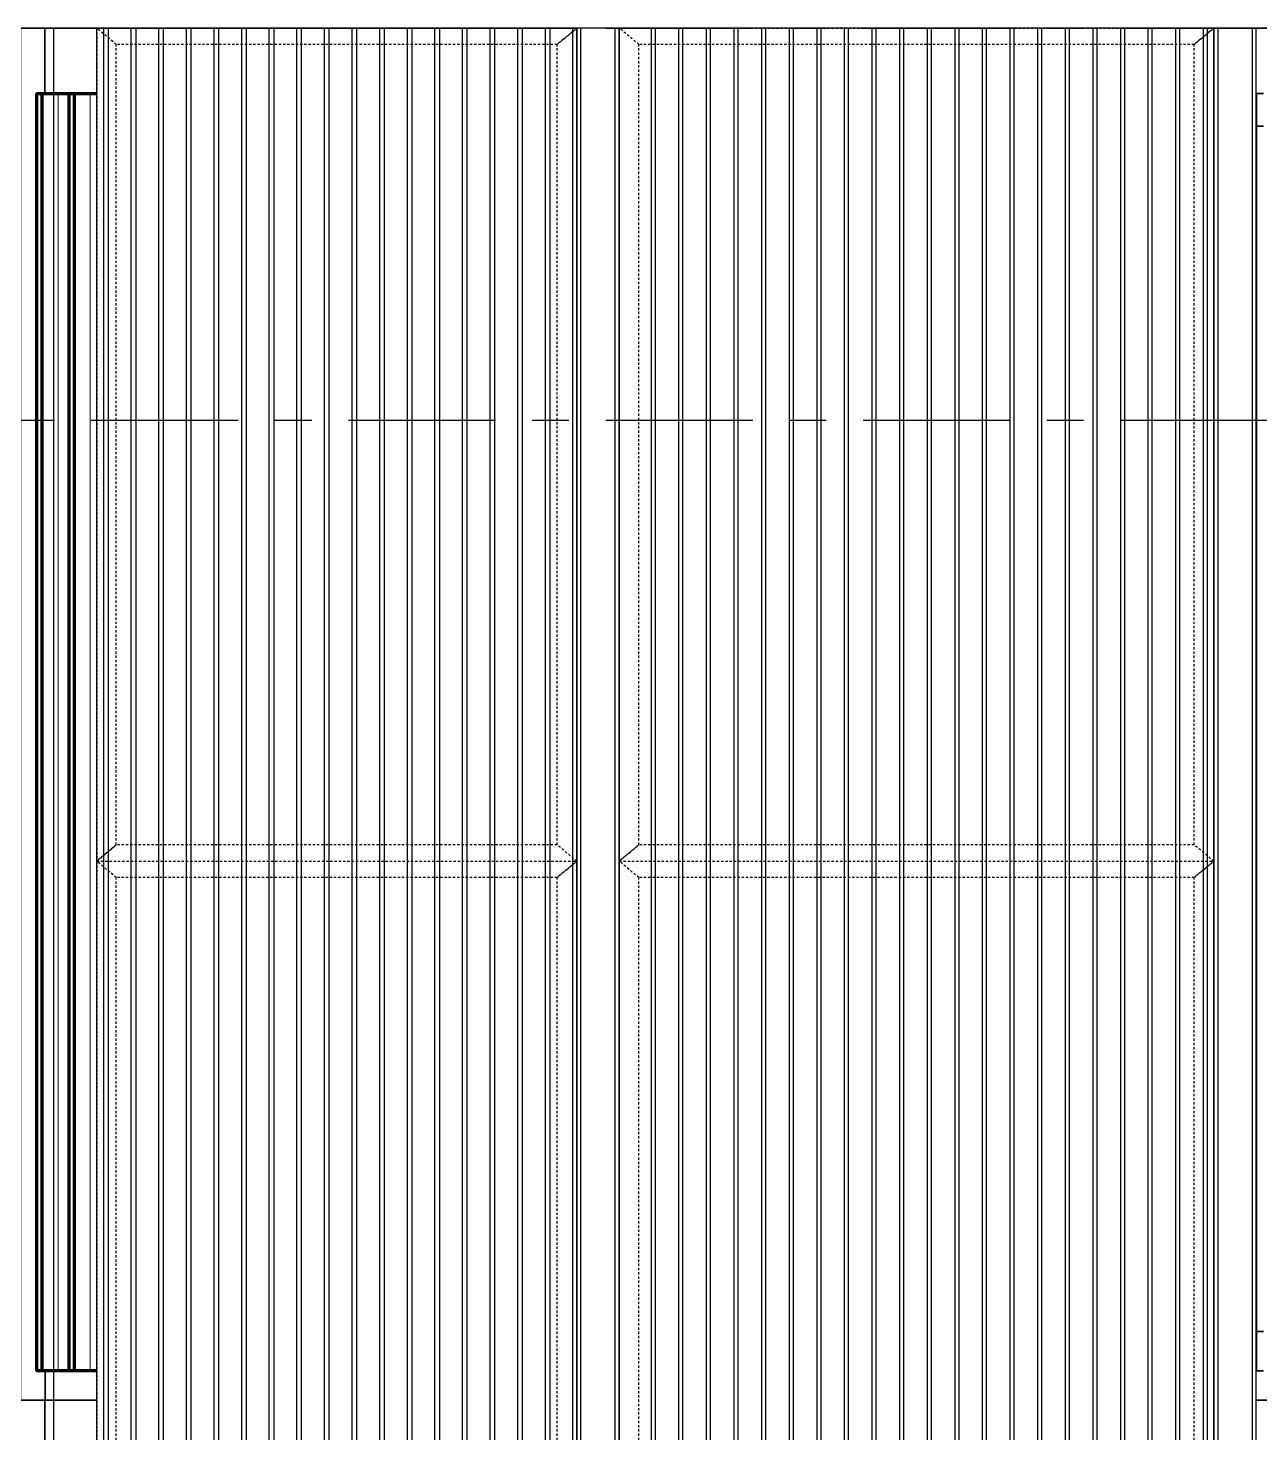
# Model space of a CAD drawing. Header units: millimetres. Extents: x -25371 to 2282244, y -90657 to 147824.
# Drawn here: x 1592457 to 1594343, y 1977 to 4127 of the extents above; entities that cross this region are included whole.
import ezdxf
from ezdxf.xclip import XClip

# ---------------------------------------------------------------- set-up
doc = ezdxf.new("R2010")
doc.units = ezdxf.units.MM
doc.header["$XCLIPFRAME"] = 0
doc.set_wipeout_variables(frame=1)
for name, pattern in [('CENTER', [50.8, 31.75, -6.35, 6.35, -6.35]), ('TA_GL_000.90000', [2.475, 0.9, -0.225, 0.225, -0.225, 0.9]), ('TA_HL_001.00000', [6.5, 3.55, -2.95])]:
    doc.linetypes.add(name, pattern=pattern)
for name, color, linetype in [('000 - 0_SYM_DWG_GRIDLINE_MAIN_COLOR_251', 7, 'Continuous'), ('000 - EXISTING_LOUVERS_MAIN_COLOR_1', 7, 'Continuous'), ('000 - GRID', 7, 'CENTER'), ('010 - ASPG_EXTR_MAIN_COLOR_2', 7, 'Continuous'), ('010 - ASPG_EXTR_WIPEOUT_', 7, 'Continuous'), ('010 - ASPG_FRAMING_MAIN_COLOR_1', 7, 'Continuous'), ('010 - ASPG_FRAMING_SUB_COLOR_2', 7, 'Continuous')]:
    doc.layers.add(name, color=color, linetype=linetype)
for name, color, linetype, lineweight in [('A-DETL', 7, 'Continuous', 70), ('A-GENM', 7, 'Continuous', 35), ('A-GLAZ-CURT', 7, 'Continuous', 35), ('A-GLAZ-CWMG', 7, 'Continuous', 35)]:
    doc.layers.add(name, color=color, linetype=linetype, lineweight=lineweight)
doc.styles.add('TA', font='', dxfattribs={"height": 4.5})
doc.styles.get('TA').set_extended_font_data('Cordia New')

# ---------------------------------------------------------------- blocks, each defined once
blk = doc.blocks.new('*U1018')
at = {"layer": '000 - 0_SYM_DWG_GRIDLINE_MAIN_COLOR_251', "color": 7, "linetype": 'ByBlock', "ltscale": 5}
blk.add_line((20, 0), (-585.291, 0), dxfattribs=at)
at = {"color": 7, "style": 'TA', "flags": 1}
blk.add_attdef('LOCATION', (6, -6), '', height=4.5, rotation=270, dxfattribs=at)
blk = doc.blocks.new('C-1-VS01_REV00_20260615-155540_ELEVATION_1_DIMS-1')
at = {"layer": '000 - GRID', "color": 7, "linetype": 'TA_GL_000.90000', "xscale": 50.00000000000004, "yscale": 50.00000000000004, "zscale": 50.00000000000004, "rotation": 180}
for p in [(-32265.5, 108700), (-32265.5, 108100)]:
    blk.add_blockref('*U1018', p, dxfattribs=at)
blk = doc.blocks.new('System Panel - DPA-AR_Facade_Solid Panel 150mm-5545826-VS01 - ELEVATION 1')
at = {"layer": 'A-GLAZ-CURT', "color": 7}
for p, q in [((638.6, 108700), (1770.6, 108700)), ((638.6, 108700), (737, 108700)), ((1869, 108700), (737, 108700)), ((1770.6, 108700), (1869, 108700))]:
    blk.add_line(p, q, dxfattribs=at)
blk = doc.blocks.new('System Panel - DPA-AR_Facade_Solid Panel 150mm-5545827-VS01 - ELEVATION 1')
at = {"layer": 'A-GLAZ-CURT', "color": 7}
for p, q in [((1770.6, 108700), (2787.8, 108700)), ((1770.6, 108700), (1869, 108700)), ((2886.2, 108700), (1869, 108700)), ((2787.8, 108700), (2886.2, 108700))]:
    blk.add_line(p, q, dxfattribs=at)
blk = doc.blocks.new('System Panel - DPA-AR_Facade_Solid Panel 150mm-V47-VS01 - ELEVATION 1')
at = {"layer": 'A-GLAZ-CURT', "color": 7}
for p, q in [((1692.2, 108700), (708.1, 108700)), ((821.3, 108700), (708.1, 108700)), ((821.3, 108700), (1805.4, 108700)), ((1805.4, 108700), (1692.2, 108700))]:
    blk.add_line(p, q, dxfattribs=at)
blk = doc.blocks.new('System Panel - DPA-AR_Facade_Solid Panel 150mm-5545764-VS01 - ELEVATION 1')
at = {"layer": 'A-GLAZ-CURT', "color": 7}
for p, q in [((2676.3, 108700), (1692.2, 108700)), ((1805.4, 108700), (1692.2, 108700)), ((1805.4, 108700), (2789.5, 108700)), ((2789.5, 108700), (2676.3, 108700))]:
    blk.add_line(p, q, dxfattribs=at)
blk = doc.blocks.new('Rectangular Mullion - Mullion_Top_C-Channel-5599266-VS01 - ELEVATION 1')
at = {"layer": 'A-GLAZ-CWMG', "color": 7}
for p, q in [((3449.4, 106600), (2480, 106600)), ((3524.8, 106600), (2555.5, 106600)), ((3524.8, 106600), (3449.4, 106600)), ((2480, 106500), (3412, 106500)), ((3412, 106500), (2555.5, 106500))]:
    blk.add_line(p, q, dxfattribs=at)
blk = doc.blocks.new('Rectangular Mullion - Mullion_Top_C-Channel-5599267-VS01 - ELEVATION 1')
at = {"layer": 'A-GLAZ-CWMG', "color": 7}
for p, q in [((1546.8, 106500), (1546.8, 106600)), ((1546.8, 106600), (1622.3, 106600)), ((2480, 106600), (1546.8, 106600)), ((2555.5, 106600), (1622.3, 106600)), ((1622.3, 106500), (1546.8, 106500)), ((1546.8, 106500), (2480, 106500)), ((2555.5, 106500), (1622.3, 106500))]:
    blk.add_line(p, q, dxfattribs=at)
blk = doc.blocks.new('System Panel - DPA-AR_Facade_Solid Panel 150mm-5598975-VS01 - ELEVATION 1')
at = {"layer": 'A-GLAZ-CURT', "color": 7}
for p in [(638.6, 106600), (1509.5, 106600)]:
    blk.add_line(p, (1622.7, 106600), dxfattribs=at)
blk = doc.blocks.new('DPA_CP_Entrance Louver Grill Vertical Z - Louver Grill Vertical Z-5598522-VS01 - ELEVATION 1')
at = {"layer": 'A-GLAZ-CURT', "color": 7}
for p, q in [((3412, 108600), (2886.2, 108600)), ((3412, 108600), (2886.2, 108600)), ((3401.4, 108550), (3412, 108550)), ((3412, 108550), (3401.4, 108550)), ((3412, 108550), (3401.4, 108550)), ((3401.4, 108550), (3412, 108550))]:
    blk.add_line(p, q, dxfattribs=at)
blk = doc.blocks.new('Rectangular Mullion - Mullion_Top_C-Channel-V79-VS01 - ELEVATION 1')
at = {"layer": 'A-GLAZ-CWMG', "color": 7}
blk.add_line((860.7, 108700), (2315.7, 108700), dxfattribs=at)
blk.add_line((860.7, 108700), (2315.7, 108700), dxfattribs=at)
blk = doc.blocks.new('Rectangular Mullion - Mullion_Top_C-Channel-V80-VS01 - ELEVATION 1')
at = {"layer": 'A-GLAZ-CWMG', "color": 7}
for p, q in [((2360.7, 108700), (3815.7, 108700)), ((2360.7, 108700), (3815.7, 108700)), ((3412, 108600), (2886.2, 108600)), ((2886.2, 108600), (3412, 108600))]:
    blk.add_line(p, q, dxfattribs=at)
blk = doc.blocks.new('Rectangular Mullion - 45 x 100mm-5598452-VS01 - ELEVATION 1')
at = {"layer": 'A-GLAZ-CWMG', "color": 7}
for p, q in [((860.7, 108700), (815.7, 108700)), ((815.7, 108700), (860.7, 108700))]:
    blk.add_line(p, q, dxfattribs=at)
blk = doc.blocks.new('DPA_CP_Entrance Louver Grill Vertical Z - Louver Grill Vertical Z-5599902-VS01 - ELEVATION 1')
at = {"layer": 'A-GLAZ-CURT', "color": 7}
for p, q in [((2506.3, 108600), (2451.2, 108600)), ((2451.2, 108600), (2452.5, 108600)), ((2451.2, 106645), (2451.2, 108600)), ((2452.5, 108600), (2509.1, 108600)), ((2452.5, 106645), (2452.5, 108600)), ((2476.3, 108600), (2474.8, 108600)), ((2474.8, 108600), (2506.3, 108600)), ((2509.1, 108600), (2476.3, 108600)), ((2476.3, 108600), (2532.9, 108600)), ((2476.3, 108600), (3401.4, 108600)), ((2570.7, 108600), (2532.9, 108600)), ((2532.9, 108600), (2565.7, 108600)), ((2532.9, 108600), (3412, 108600)), ((2565.7, 108600), (2603.5, 108600)), ((2603.5, 108600), (2570.7, 108600)), ((3368.6, 108600), (3312, 108600)), ((3312, 108600), (3313.3, 108600)), ((3312, 108600), (3312, 106645)), ((3313.3, 108600), (3368.4, 108600)), ((3313.3, 108600), (3313.3, 106645)), ((3368.4, 108600), (3399.9, 108600)), ((3368.4, 108600), (3368.4, 106645)), ((3401.4, 108600), (3368.6, 108600)), ((3399.9, 108600), (3401.4, 108600)), ((3399.9, 108600), (3399.9, 106645)), ((3401.4, 108600), (3401.4, 106645)), ((3412, 108600), (3401.4, 108600)), ((3401.4, 108600), (3401.4, 108550)), ((3401.4, 108550), (3412, 108550)), ((3412, 108550), (3401.4, 108550)), ((3401.4, 108550), (3412, 108550)), ((3412, 108550), (3401.4, 108550)), ((3412, 106705), (3401.4, 106705)), ((3401.4, 106705), (3401.4, 106645)), ((3401.4, 106705), (3412, 106705)), ((3401.4, 106705), (3412, 106705)), ((3412, 106705), (3401.4, 106705)), ((2452.5, 106645), (2451.2, 106645)), ((2451.2, 106645), (2506.3, 106645)), ((2509.1, 106645), (2452.5, 106645)), ((2506.3, 106645), (2474.8, 106645)), ((2474.8, 106645), (2476.3, 106645)), ((2476.3, 106645), (2509.1, 106645)), ((2532.9, 106645), (2476.3, 106645)), ((2476.3, 106645), (3401.4, 106645)), ((2565.7, 106645), (2532.9, 106645)), ((2532.9, 106645), (2570.7, 106645)), ((3412, 106645), (2532.9, 106645)), ((2603.5, 106645), (2565.7, 106645)), ((2570.7, 106645), (2603.5, 106645)), ((3313.3, 106645), (3312, 106645)), ((3312, 106645), (3368.6, 106645)), ((3368.4, 106645), (3313.3, 106645)), ((3399.9, 106645), (3368.4, 106645)), ((3368.6, 106645), (3401.4, 106645)), ((3401.4, 106645), (3399.9, 106645)), ((3401.4, 106645), (3412, 106645))]:
    blk.add_line(p, q, dxfattribs=at)
blk = doc.blocks.new('Rectangular Mullion - 45 x 100mm-V81-VS01 - ELEVATION 1')
at = {"layer": 'A-GLAZ-CWMG', "color": 7}
for p, q in [((2480.4, 106645), (3412, 106645)), ((2555.9, 106645), (3412, 106645)), ((2480.4, 106600), (3449.8, 106600)), ((3525.2, 106600), (2555.9, 106600)), ((3449.8, 106600), (3525.2, 106600))]:
    blk.add_line(p, q, dxfattribs=at)
blk = doc.blocks.new('Rectangular Mullion - 45 x 100mm-5599968-VS01 - ELEVATION 1')
at = {"layer": 'A-GLAZ-CWMG', "color": 7}
for p, q in [((1622.7, 108600), (1547.2, 108600)), ((1547.2, 108600), (1576.7, 108600)), ((1576.7, 108600), (1652.2, 108600)), ((1652.2, 108600), (1622.7, 108600)), ((1576.7, 106645), (1547.2, 106645)), ((1547.2, 106645), (1622.7, 106645)), ((1652.2, 106645), (1576.7, 106645)), ((1622.7, 106645), (1652.2, 106645))]:
    blk.add_line(p, q, dxfattribs=at)
blk = doc.blocks.new('DPA_CP_Entrance Louver Grill Vertical Z - Louver Grill Vertical Z-5599970-VS01 - ELEVATION 1')
at = {"layer": 'A-GLAZ-CURT', "color": 7}
for p, q in [((1587.8, 108600), (1532.7, 108600)), ((1532.7, 108600), (1534, 108600)), ((1532.7, 106645), (1532.7, 108600)), ((1534, 108600), (1590.6, 108600)), ((1534, 106645), (1534, 108600)), ((1557.8, 108600), (1556.3, 108600)), ((1556.3, 108600), (1587.8, 108600)), ((1590.6, 108600), (1557.8, 108600)), ((1557.8, 108600), (1614.4, 108600)), ((1557.8, 108600), (2446.8, 108600)), ((1652.2, 108600), (1614.4, 108600)), ((1614.4, 108600), (1647.2, 108600)), ((1614.4, 108600), (2503.4, 108600)), ((1647.2, 108600), (1685, 108600)), ((1685, 108600), (1652.2, 108600)), ((2414, 108600), (2357.4, 108600)), ((2357.4, 108600), (2358.7, 108600)), ((2357.4, 108600), (2357.4, 106645)), ((2358.7, 108600), (2413.8, 108600)), ((2358.7, 108600), (2358.7, 106645)), ((2413.8, 108600), (2445.3, 108600)), ((2413.8, 108600), (2413.8, 106645)), ((2446.8, 108600), (2414, 108600)), ((2445.3, 108600), (2446.8, 108600)), ((2445.3, 108600), (2445.3, 106645)), ((2446.8, 108600), (2446.8, 106645)), ((2503.4, 108600), (2446.8, 108600)), ((2446.8, 108600), (2446.8, 108550)), ((2508.3, 108600), (2470.6, 108600)), ((2470.6, 108600), (2503.4, 108600)), ((2503.4, 108600), (2541.1, 108600)), ((2541.1, 108600), (2508.3, 108600)), ((2446.8, 108550), (2451.2, 108550)), ((2451.2, 108550), (2446.8, 108550)), ((2446.8, 108550), (2451.2, 108550)), ((2451.2, 108550), (2446.8, 108550)), ((2451.2, 106705), (2446.8, 106705)), ((2446.8, 106705), (2446.8, 106645)), ((2446.8, 106705), (2451.2, 106705)), ((2446.8, 106705), (2451.2, 106705)), ((2451.2, 106705), (2446.8, 106705)), ((1534, 106645), (1532.7, 106645)), ((1532.7, 106645), (1587.8, 106645)), ((1590.6, 106645), (1534, 106645)), ((1587.8, 106645), (1556.3, 106645)), ((1556.3, 106645), (1557.8, 106645)), ((1557.8, 106645), (1590.6, 106645)), ((1614.4, 106645), (1557.8, 106645)), ((1557.8, 106645), (2446.8, 106645)), ((1647.2, 106645), (1614.4, 106645)), ((1614.4, 106645), (1652.2, 106645)), ((2503.4, 106645), (1614.4, 106645)), ((1685, 106645), (1647.2, 106645)), ((1652.2, 106645), (1685, 106645)), ((2358.7, 106645), (2357.4, 106645)), ((2357.4, 106645), (2414, 106645)), ((2413.8, 106645), (2358.7, 106645)), ((2445.3, 106645), (2413.8, 106645)), ((2414, 106645), (2446.8, 106645)), ((2446.8, 106645), (2445.3, 106645)), ((2446.8, 106645), (2503.4, 106645)), ((2503.4, 106645), (2470.6, 106645)), ((2470.6, 106645), (2508.3, 106645)), ((2541.1, 106645), (2503.4, 106645)), ((2508.3, 106645), (2541.1, 106645))]:
    blk.add_line(p, q, dxfattribs=at)
blk = doc.blocks.new('Rectangular Mullion - 45 x 100mm-5599901-VS01 - ELEVATION 1')
at = {"layer": 'A-GLAZ-CWMG', "color": 7}
for p, q in [((2541.1, 108600), (2465.7, 108600)), ((2465.7, 108600), (2495.2, 108600)), ((2495.2, 108600), (2570.7, 108600)), ((2570.7, 108600), (2541.1, 108600)), ((2495.2, 106645), (2465.7, 106645)), ((2465.7, 106645), (2541.1, 106645)), ((2570.7, 106645), (2495.2, 106645)), ((2541.1, 106645), (2570.7, 106645))]:
    blk.add_line(p, q, dxfattribs=at)
blk = doc.blocks.new('GM_Louver Grill Vertical Z1 - Z Profile-5598519-VS01 - ELEVATION 1')
at = {"layer": 'A-DETL', "color": 7}
for p, q in [((1632.9, 108600), (1639.4, 108600)), ((1632.9, 108600), (1632.9, 106645)), ((1636.8, 108600), (1722.2, 108600)), ((1639.4, 108600), (1640.9, 108600)), ((1640.9, 108600), (1640.9, 106645)), ((1701.2, 108600), (1718.3, 108600)), ((1639.4, 106645), (1632.9, 106645)), ((1722.2, 106645), (1636.8, 106645)), ((1640.9, 106645), (1639.4, 106645)), ((1718.3, 106645), (1701.2, 106645))]:
    blk.add_line(p, q, dxfattribs=at)
at = {"layer": 'A-GENM', "color": 7, "lineweight": 9}
for p, q in [((1718.3, 108600), (1632.9, 108600)), ((1640.9, 108600), (1636.8, 108600)), ((1639.4, 108600), (1639.4, 106645)), ((1665.7, 106645), (1665.7, 108600)), ((1702.6, 108600), (1701.2, 108600)), ((1722.2, 108600), (1702.6, 108600)), ((1632.9, 106645), (1718.3, 106645)), ((1636.8, 106645), (1640.9, 106645)), ((1701.2, 106645), (1702.6, 106645)), ((1702.6, 106645), (1722.2, 106645))]:
    blk.add_line(p, q, dxfattribs=at)
blk = doc.blocks.new('GM_Louver Grill Vertical Z1 - Z Profile-V82-VS01 - ELEVATION 1')
at = {"layer": 'A-DETL', "color": 7}
for p, q in [((1682.3, 108600), (1688.8, 108600)), ((1682.3, 108600), (1682.3, 106645)), ((1686.2, 108600), (1771.6, 108600)), ((1688.8, 108600), (1690.3, 108600)), ((1690.3, 108600), (1690.3, 106645)), ((1750.5, 108600), (1767.7, 108600)), ((1688.8, 106645), (1682.3, 106645)), ((1771.6, 106645), (1686.2, 106645)), ((1690.3, 106645), (1688.8, 106645)), ((1767.7, 106645), (1750.5, 106645))]:
    blk.add_line(p, q, dxfattribs=at)
at = {"layer": 'A-GENM', "color": 7, "lineweight": 9}
for p, q in [((1767.7, 108600), (1682.3, 108600)), ((1690.3, 108600), (1686.2, 108600)), ((1688.8, 108600), (1688.8, 106645)), ((1715.1, 106645), (1715.1, 108600)), ((1752, 108600), (1750.5, 108600)), ((1771.6, 108600), (1752, 108600)), ((1682.3, 106645), (1767.7, 106645)), ((1686.2, 106645), (1690.3, 106645)), ((1750.5, 106645), (1752, 106645)), ((1752, 106645), (1771.6, 106645))]:
    blk.add_line(p, q, dxfattribs=at)
blk = doc.blocks.new('GM_Louver Grill Vertical Z1 - Z Profile-V83-VS01 - ELEVATION 1')
at = {"layer": 'A-DETL', "color": 7}
for p, q in [((1830.5, 108600), (1837.1, 108600)), ((1830.5, 108600), (1830.5, 106645)), ((1834.4, 108600), (1919.8, 108600)), ((1837.1, 108600), (1838.6, 108600)), ((1838.6, 108600), (1838.6, 106645)), ((1898.7, 108600), (1915.9, 108600)), ((1837.1, 106645), (1830.5, 106645)), ((1919.8, 106645), (1834.4, 106645)), ((1838.6, 106645), (1837.1, 106645)), ((1915.9, 106645), (1899.2, 106645))]:
    blk.add_line(p, q, dxfattribs=at)
at = {"layer": 'A-GENM', "color": 7, "lineweight": 9}
for p, q in [((1915.9, 108600), (1830.5, 108600)), ((1838.6, 108600), (1834.4, 108600)), ((1837.1, 108600), (1837.1, 106645)), ((1863.3, 106645), (1863.3, 108600)), ((1900.2, 108600), (1898.7, 108600)), ((1919.8, 108600), (1900.2, 108600)), ((1830.5, 106645), (1915.9, 106645)), ((1834.4, 106645), (1838.6, 106645)), ((1900.2, 106645), (1919.8, 106645))]:
    blk.add_line(p, q, dxfattribs=at)
blk = doc.blocks.new('GM_Louver Grill Vertical Z1 - Z Profile-V84-VS01 - ELEVATION 1')
at = {"layer": 'A-DETL', "color": 7}
for p, q in [((2028.1, 108600), (2034.7, 108600)), ((2028.1, 108600), (2028.1, 106645)), ((2032, 108600), (2117.5, 108600)), ((2034.7, 108600), (2036.2, 108600)), ((2036.2, 108600), (2036.2, 106645)), ((2097.2, 108600), (2113.6, 108600)), ((2034.7, 106645), (2028.1, 106645)), ((2117.5, 106645), (2032, 106645)), ((2036.2, 106645), (2034.7, 106645)), ((2113.6, 106645), (2097.2, 106645))]:
    blk.add_line(p, q, dxfattribs=at)
at = {"layer": 'A-GENM', "color": 7, "lineweight": 9}
for p, q in [((2113.6, 108600), (2028.1, 108600)), ((2036.2, 108600), (2032, 108600)), ((2034.7, 108600), (2034.7, 106645)), ((2060.9, 106645), (2060.9, 108600)), ((2117.5, 108600), (2097.9, 108600)), ((2028.1, 106645), (2113.6, 106645)), ((2032, 106645), (2036.2, 106645)), ((2097.9, 106645), (2117.5, 106645))]:
    blk.add_line(p, q, dxfattribs=at)
blk = doc.blocks.new('GM_Louver Grill Vertical Z1 - Z Profile-V85-VS01 - ELEVATION 1')
at = {"layer": 'A-DETL', "color": 7}
for p, q in [((2225.8, 108600), (2232.3, 108600)), ((2225.8, 108600), (2225.8, 106645)), ((2229.7, 108600), (2315.1, 108600)), ((2232.3, 108600), (2233.8, 108600)), ((2233.8, 108600), (2233.8, 106645)), ((2294, 108600), (2311.2, 108600)), ((2232.3, 106645), (2225.8, 106645)), ((2315.1, 106645), (2229.7, 106645)), ((2233.8, 106645), (2232.3, 106645)), ((2311.2, 106645), (2294, 106645))]:
    blk.add_line(p, q, dxfattribs=at)
at = {"layer": 'A-GENM', "color": 7, "lineweight": 9}
for p, q in [((2311.2, 108600), (2225.8, 108600)), ((2233.8, 108600), (2229.7, 108600)), ((2232.3, 108600), (2232.3, 106645)), ((2258.6, 106645), (2258.6, 108600)), ((2295.2, 108600), (2294, 108600)), ((2315.1, 108600), (2295.5, 108600)), ((2225.8, 106645), (2311.2, 106645)), ((2229.7, 106645), (2233.8, 106645)), ((2294, 106645), (2295.2, 106645)), ((2295.5, 106645), (2315.1, 106645))]:
    blk.add_line(p, q, dxfattribs=at)
blk = doc.blocks.new('GM_Louver Grill Vertical Z1 - Z Profile-V86-VS01 - ELEVATION 1')
at = {"layer": 'A-DETL', "color": 7}
for p, q in [((2324.6, 108600), (2331.1, 108600)), ((2324.6, 108600), (2324.6, 106645)), ((2328.5, 108600), (2413.9, 108600)), ((2331.1, 108600), (2332.7, 108600)), ((2332.7, 108600), (2332.7, 106645)), ((2392.8, 108600), (2410, 108600)), ((2331.1, 106645), (2324.6, 106645)), ((2413.9, 106645), (2328.5, 106645)), ((2332.7, 106645), (2331.1, 106645)), ((2410, 106645), (2392.8, 106645))]:
    blk.add_line(p, q, dxfattribs=at)
at = {"layer": 'A-GENM', "color": 7, "lineweight": 9}
for p, q in [((2410, 108600), (2324.6, 108600)), ((2332.7, 108600), (2328.5, 108600)), ((2331.1, 108600), (2331.1, 106645)), ((2357.4, 106645), (2357.4, 108600)), ((2394.3, 108600), (2392.8, 108600)), ((2413.9, 108600), (2394.3, 108600)), ((2324.6, 106645), (2410, 106645)), ((2328.5, 106645), (2332.7, 106645)), ((2392.8, 106645), (2394.2, 106645)), ((2394.3, 106645), (2413.9, 106645))]:
    blk.add_line(p, q, dxfattribs=at)
blk = doc.blocks.new('Rectangular Mullion - 45 x 100mm-5599268-VS01 - ELEVATION 1')
at = {"layer": 'A-GLAZ-CWMG', "color": 7}
for p, q in [((1547.2, 103600), (1547.2, 103645)), ((1547.2, 103645), (1622.7, 103645)), ((1547.2, 103645), (2480.4, 103645)), ((1622.7, 103645), (2555.9, 103645)), ((1622.7, 103600), (1547.2, 103600)), ((1547.2, 103600), (2480.4, 103600)), ((2555.9, 103600), (1622.7, 103600))]:
    blk.add_line(p, q, dxfattribs=at)
blk = doc.blocks.new('System Panel - DPA-AR_Facade_Solid Panel 150mm-V87-VS01 - ELEVATION 1')
at = {"layer": 'A-GLAZ-CURT', "color": 7}
for p, q in [((1509.5, 108700), (525.4, 108700)), ((525.4, 108700), (525.4, 106600)), ((525.4, 108700), (638.6, 108700)), ((638.6, 108700), (1622.7, 108700)), ((1509.5, 106600), (1509.5, 108700)), ((1509.5, 108700), (1622.7, 108700)), ((525.4, 106600), (1509.5, 106600)), ((525.4, 106600), (638.6, 106600)), ((1622.7, 106600), (638.6, 106600)), ((1622.7, 106600), (1509.5, 106600))]:
    blk.add_line(p, q, dxfattribs=at)
blk = doc.blocks.new('C-1-VS01_REV00_20260615-155217_ELEVATION_1_EX')
at = {"layer": 'A-GENM', "color": 7}
for name, p in [('GM_Louver Grill Vertical Z1 - Z Profile-V82-VS01 - ELEVATION 1', (-24006.4, 0)), ('GM_Louver Grill Vertical Z1 - Z Profile-V82-VS01 - ELEVATION 1', (-23957, 0)), ('GM_Louver Grill Vertical Z1 - Z Profile-5598519-VS01 - ELEVATION 1', (-23858.2, 0)), ('GM_Louver Grill Vertical Z1 - Z Profile-V82-VS01 - ELEVATION 1', (-23858.2, 0)), ('GM_Louver Grill Vertical Z1 - Z Profile-V82-VS01 - ELEVATION 1', (-23808.8, 0)), ('GM_Louver Grill Vertical Z1 - Z Profile-V82-VS01 - ELEVATION 1', (-23759.4, 0)), ('GM_Louver Grill Vertical Z1 - Z Profile-V83-VS01 - ELEVATION 1', (-23858.2, 0)), ('GM_Louver Grill Vertical Z1 - Z Profile-V82-VS01 - ELEVATION 1', (-23660.6, 0)), ('GM_Louver Grill Vertical Z1 - Z Profile-V82-VS01 - ELEVATION 1', (-23611.2, 0)), ('GM_Louver Grill Vertical Z1 - Z Profile-V82-VS01 - ELEVATION 1', (-23561.8, 0)), ('GM_Louver Grill Vertical Z1 - Z Profile-V84-VS01 - ELEVATION 1', (-23858.2, 0)), ('GM_Louver Grill Vertical Z1 - Z Profile-V82-VS01 - ELEVATION 1', (-23462.9, 0)), ('GM_Louver Grill Vertical Z1 - Z Profile-V82-VS01 - ELEVATION 1', (-23413.5, 0)), ('GM_Louver Grill Vertical Z1 - Z Profile-V82-VS01 - ELEVATION 1', (-23364.1, 0)), ('GM_Louver Grill Vertical Z1 - Z Profile-V85-VS01 - ELEVATION 1', (-23858.2, 0)), ('GM_Louver Grill Vertical Z1 - Z Profile-V82-VS01 - ELEVATION 1', (-23265.3, 0)), ('GM_Louver Grill Vertical Z1 - Z Profile-V86-VS01 - ELEVATION 1', (-23858.2, 0)), ('GM_Louver Grill Vertical Z1 - Z Profile-V82-VS01 - ELEVATION 1', (-23088, 0)), ('GM_Louver Grill Vertical Z1 - Z Profile-V82-VS01 - ELEVATION 1', (-23039.3, 0)), ('GM_Louver Grill Vertical Z1 - Z Profile-V82-VS01 - ELEVATION 1', (-22990.7, 0)), ('GM_Louver Grill Vertical Z1 - Z Profile-V82-VS01 - ELEVATION 1', (-22942.1, 0)), ('GM_Louver Grill Vertical Z1 - Z Profile-V82-VS01 - ELEVATION 1', (-22893.5, 0)), ('GM_Louver Grill Vertical Z1 - Z Profile-V82-VS01 - ELEVATION 1', (-22844.8, 0)), ('GM_Louver Grill Vertical Z1 - Z Profile-V82-VS01 - ELEVATION 1', (-22796.2, 0)), ('GM_Louver Grill Vertical Z1 - Z Profile-V82-VS01 - ELEVATION 1', (-22747.6, 0)), ('GM_Louver Grill Vertical Z1 - Z Profile-V82-VS01 - ELEVATION 1', (-22699, 0)), ('GM_Louver Grill Vertical Z1 - Z Profile-V82-VS01 - ELEVATION 1', (-22650.3, 0)), ('GM_Louver Grill Vertical Z1 - Z Profile-V82-VS01 - ELEVATION 1', (-22601.7, 0)), ('GM_Louver Grill Vertical Z1 - Z Profile-V82-VS01 - ELEVATION 1', (-22553.1, 0)), ('GM_Louver Grill Vertical Z1 - Z Profile-V82-VS01 - ELEVATION 1', (-22504.5, 0)), ('GM_Louver Grill Vertical Z1 - Z Profile-V82-VS01 - ELEVATION 1', (-22455.8, 0)), ('GM_Louver Grill Vertical Z1 - Z Profile-V82-VS01 - ELEVATION 1', (-22407.2, 0)), ('GM_Louver Grill Vertical Z1 - Z Profile-V82-VS01 - ELEVATION 1', (-22358.6, 0)), ('GM_Louver Grill Vertical Z1 - Z Profile-V82-VS01 - ELEVATION 1', (-22310, 0)), ('GM_Louver Grill Vertical Z1 - Z Profile-V82-VS01 - ELEVATION 1', (-22261.3, 0))]:
    blk.add_blockref(name, p, dxfattribs=at)
at = {"layer": 'A-GLAZ-CURT', "color": 7}
for name in ['System Panel - DPA-AR_Facade_Solid Panel 150mm-V87-VS01 - ELEVATION 1', 'System Panel - DPA-AR_Facade_Solid Panel 150mm-5545826-VS01 - ELEVATION 1', 'System Panel - DPA-AR_Facade_Solid Panel 150mm-V47-VS01 - ELEVATION 1', 'System Panel - DPA-AR_Facade_Solid Panel 150mm-5545764-VS01 - ELEVATION 1', 'System Panel - DPA-AR_Facade_Solid Panel 150mm-5545827-VS01 - ELEVATION 1', 'DPA_CP_Entrance Louver Grill Vertical Z - Louver Grill Vertical Z-5599970-VS01 - ELEVATION 1', 'DPA_CP_Entrance Louver Grill Vertical Z - Louver Grill Vertical Z-5599902-VS01 - ELEVATION 1', 'DPA_CP_Entrance Louver Grill Vertical Z - Louver Grill Vertical Z-5598522-VS01 - ELEVATION 1', 'System Panel - DPA-AR_Facade_Solid Panel 150mm-5598975-VS01 - ELEVATION 1']:
    blk.add_blockref(name, (-23858.2, 0), dxfattribs=at)
at = {"layer": 'A-GLAZ-CWMG', "color": 7}
for name, p in [('Rectangular Mullion - Mullion_Top_C-Channel-V79-VS01 - ELEVATION 1', (-23858.2, 0)), ('Rectangular Mullion - Mullion_Top_C-Channel-5599267-VS01 - ELEVATION 1', (-23858.2, 2100)), ('Rectangular Mullion - 45 x 100mm-5598452-VS01 - ELEVATION 1', (-22358.2, 0)), ('Rectangular Mullion - Mullion_Top_C-Channel-V80-VS01 - ELEVATION 1', (-23858.2, 0)), ('Rectangular Mullion - Mullion_Top_C-Channel-5599266-VS01 - ELEVATION 1', (-23858.2, 2100)), ('Rectangular Mullion - 45 x 100mm-5599968-VS01 - ELEVATION 1', (-23858.2, 0)), ('Rectangular Mullion - 45 x 100mm-5599901-VS01 - ELEVATION 1', (-23858.2, 0)), ('Rectangular Mullion - 45 x 100mm-5599268-VS01 - ELEVATION 1', (-23858.2, 3000)), ('Rectangular Mullion - 45 x 100mm-V81-VS01 - ELEVATION 1', (-23858.2, 0)), ('Rectangular Mullion - Mullion_Top_C-Channel-5599267-VS01 - ELEVATION 1', (-23858.2, 0)), ('Rectangular Mullion - Mullion_Top_C-Channel-5599266-VS01 - ELEVATION 1', (-23858.2, 0))]:
    blk.add_blockref(name, p, dxfattribs=at)
blk = doc.blocks.new('*U1593')
at = {"color": 7}
blk.add_wipeout([(50, 0), (1180.2, 0), (1180.2, 7845.8), (50, 7845.8)], dxfattribs=at).dxf.layer = '010 - ASPG_EXTR_WIPEOUT_'
at = {"layer": '010 - ASPG_EXTR_MAIN_COLOR_2', "color": 7}
for points in [[(113.5, 0), (123.8, 0), (123.8, 7845.8), (113.5, 7845.8)], [(178.5, 0), (188.8, 0), (188.8, 7845.8), (178.5, 7845.8)], [(243.5, 0), (253.8, 0), (253.8, 7845.8), (243.5, 7845.8)], [(308.5, 0), (318.8, 0), (318.8, 7845.8), (308.5, 7845.8)], [(373.5, 0), (383.8, 0), (383.8, 7845.8), (373.5, 7845.8)], [(438.5, 0), (448.8, 0), (448.8, 7845.8), (438.5, 7845.8)], [(503.5, 0), (513.8, 0), (513.8, 7845.8), (503.5, 7845.8)], [(568.5, 0), (578.8, 0), (578.8, 7845.8), (568.5, 7845.8)], [(633.5, 0), (643.8, 0), (643.8, 7845.8), (633.5, 7845.8)], [(698.5, 0), (708.8, 0), (708.8, 7845.8), (698.5, 7845.8)], [(763.5, 0), (773.8, 0), (773.8, 7845.8), (763.5, 7845.8)], [(828.5, 0), (838.8, 0), (838.8, 7845.8), (828.5, 7845.8)], [(893.5, 0), (903.8, 0), (903.8, 7845.8), (893.5, 7845.8)], [(958.5, 0), (968.8, 0), (968.8, 7845.8), (958.5, 7845.8)], [(1023.5, 0), (1033.8, 0), (1033.8, 7845.8), (1023.5, 7845.8)], [(1088.5, 0), (1098.8, 0), (1098.8, 7845.8), (1088.5, 7845.8)], [(1153.5, 0), (1163.8, 0), (1163.8, 7845.8), (1153.5, 7845.8)]]:
    blk.add_lwpolyline(points, close=True, dxfattribs=at)
at = {"layer": '010 - ASPG_FRAMING_SUB_COLOR_2', "color": 7}
blk.add_lwpolyline([(50, 0), (1180.2, 0), (1180.2, 7845.8), (50, 7845.8)], close=True, dxfattribs=at)
at = {"color": 7}
blk.add_wipeout([(-50, 0), (50, 0), (50, 7845.8), (-50, 7845.8)], dxfattribs=at).dxf.layer = '010 - ASPG_EXTR_WIPEOUT_'
at = {"layer": '010 - ASPG_EXTR_MAIN_COLOR_2', "color": 7}
blk.add_lwpolyline([(48.5, 0), (58.8, 0), (58.8, 7845.8), (48.5, 7845.8)], close=True, dxfattribs=at)
at = {"layer": '010 - ASPG_FRAMING_MAIN_COLOR_1', "color": 7}
for points in [[(-50, 0), (-40, 0), (-40, 7845.8), (-50, 7845.8)], [(40, 0), (50, 0), (50, 7845.8), (40, 7845.8)]]:
    blk.add_lwpolyline(points, close=True, dxfattribs=at)
at = {"layer": '010 - ASPG_FRAMING_SUB_COLOR_2', "color": 7}
blk.add_lwpolyline([(-50, 0), (50, 0), (50, 7845.8), (-50, 7845.8)], close=True, dxfattribs=at)
blk = doc.blocks.new('*U1592')
at = {"color": 7}
blk.add_wipeout([(50, 0), (1450, 0), (1450, 7845.8), (50, 7845.8)], dxfattribs=at).dxf.layer = '010 - ASPG_EXTR_WIPEOUT_'
at = {"layer": '010 - ASPG_EXTR_MAIN_COLOR_2', "color": 7}
for points in [[(125, 0), (135.2, 0), (135.2, 7845.8), (125, 7845.8)], [(190, 0), (200.2, 0), (200.2, 7845.8), (190, 7845.8)], [(255, 0), (265.2, 0), (265.2, 7845.8), (255, 7845.8)], [(320, 0), (330.2, 0), (330.2, 7845.8), (320, 7845.8)], [(385, 0), (395.2, 0), (395.2, 7845.8), (385, 7845.8)], [(450, 0), (460.2, 0), (460.2, 7845.8), (450, 7845.8)], [(515, 0), (525.2, 0), (525.2, 7845.8), (515, 7845.8)], [(580, 0), (590.2, 0), (590.2, 7845.8), (580, 7845.8)], [(645, 0), (655.2, 0), (655.2, 7845.8), (645, 7845.8)], [(710, 0), (720.2, 0), (720.2, 7845.8), (710, 7845.8)], [(775, 0), (785.2, 0), (785.2, 7845.8), (775, 7845.8)], [(840, 0), (850.2, 0), (850.2, 7845.8), (840, 7845.8)], [(905, 0), (915.2, 0), (915.2, 7845.8), (905, 7845.8)], [(970, 0), (980.2, 0), (980.2, 7845.8), (970, 7845.8)], [(1035, 0), (1045.2, 0), (1045.2, 7845.8), (1035, 7845.8)], [(1100, 0), (1110.2, 0), (1110.2, 7845.8), (1100, 7845.8)], [(1165, 0), (1175.2, 0), (1175.2, 7845.8), (1165, 7845.8)], [(1230, 0), (1240.2, 0), (1240.2, 7845.8), (1230, 7845.8)], [(1295, 0), (1305.2, 0), (1305.2, 7845.8), (1295, 7845.8)], [(1360, 0), (1370.2, 0), (1370.2, 7845.8), (1360, 7845.8)]]:
    blk.add_lwpolyline(points, close=True, dxfattribs=at)
at = {"layer": '010 - ASPG_FRAMING_SUB_COLOR_2', "color": 7}
blk.add_lwpolyline([(50, 0), (1450, 0), (1450, 7845.8), (50, 7845.8)], close=True, dxfattribs=at)
at = {"color": 7}
for points in [[(-50, 0), (50, 0), (50, 7845.8), (-50, 7845.8)], [(1450, 0), (1550, 0), (1550, 7845.8), (1450, 7845.8)]]:
    blk.add_wipeout(points, dxfattribs=at).dxf.layer = '010 - ASPG_EXTR_WIPEOUT_'
at = {"layer": '010 - ASPG_EXTR_MAIN_COLOR_2', "color": 7}
blk.add_lwpolyline([(1425, 0), (1435.2, 0), (1435.2, 7845.8), (1425, 7845.8)], close=True, dxfattribs=at)
at = {"layer": '010 - ASPG_FRAMING_MAIN_COLOR_1', "color": 7}
for points in [[(-50, 0), (-40, 0), (-40, 7845.8), (-50, 7845.8)], [(40, 0), (50, 0), (50, 7845.8), (40, 7845.8)], [(1450, 0), (1460, 0), (1460, 7845.8), (1450, 7845.8)], [(1540, 0), (1550, 0), (1550, 7845.8), (1540, 7845.8)]]:
    blk.add_lwpolyline(points, close=True, dxfattribs=at)
at = {"layer": '010 - ASPG_FRAMING_SUB_COLOR_2', "color": 7}
for points in [[(-50, 0), (50, 0), (50, 7845.8), (-50, 7845.8)], [(1450, 0), (1550, 0), (1550, 7845.8), (1450, 7845.8)]]:
    blk.add_lwpolyline(points, close=True, dxfattribs=at)
blk = doc.blocks.new('*U1888')
at = {"layer": '010 - ASPG_FRAMING_MAIN_COLOR_1', "color": 7, "linetype": 'ByBlock'}
for points in [[(0, 0), (0, 910), (25, 880), (25, 30), (0, 0)], [(1275, 910), (0, 910), (25, 880), (1250, 880)], [(1275, 0), (1275, 910), (1250, 880), (1250, 30), (1275, 0)], [(25, 30), (1250, 30), (1275, 0), (0, 0), (25, 30)]]:
    blk.add_lwpolyline(points, close=True, dxfattribs=at)
blk = doc.blocks.new('*U1887')
at = {"layer": '010 - ASPG_FRAMING_MAIN_COLOR_1', "color": 7, "linetype": 'ByBlock'}
for points in [[(0, 0), (0, 734.7), (25, 704.7), (25, 30), (0, 0)], [(1275, 734.7), (0, 734.7), (25, 704.7), (1250, 704.7)], [(1275, 0), (1275, 734.7), (1250, 704.7), (1250, 30), (1275, 0)], [(25, 30), (1250, 30), (1275, 0), (0, 0), (25, 30)]]:
    blk.add_lwpolyline(points, close=True, dxfattribs=at)

msp = doc.modelspace()

# ---------------------------------------------------------------- wipeouts: each hides what was drawn before it
at = {"color": 7}
msp.add_wipeout([(1592562.288, -972.744), (1592496.682, -972.744), (1592496.682, 4127.256), (1592562.288, 4127.256)], dxfattribs=at)

# ---------------------------------------------------------------- next in the draw order: linework, layer by layer
at = {"layer": '000 - EXISTING_LOUVERS_MAIN_COLOR_1', "color": 7}
msp.add_lwpolyline([(1592562.288, -972.744), (1592496.682, -972.744), (1592496.682, 4127.256), (1592562.288, 4127.256)], close=True, dxfattribs=at)

# ---------------------------------------------------------------- next in the draw order: block references
at = {"color": 7}
ref = msp.add_blockref('C-1-VS01_REV00_20260615-155217_ELEVATION_1_EX', (1614794.372, -104572.744), dxfattribs=at)
XClip(ref).set_block_clipping_path([(-39120.691541394, 96602.3760666824), (-3553.7799988328, 115145.365818867)])

# ---------------------------------------------------------------- next in the draw order: block references
at = {"color": 7, "xscale": -0.6500254091024958, "yscale": 0.6500254091024958, "zscale": 0.6500254091024958}
msp.add_blockref('*U1593', (1593329.451, -972.744), dxfattribs=at)

# ---------------------------------------------------------------- next in the draw order: block references
at = {"color": 7, "xscale": 0.6500254091024958, "yscale": 0.6500254091024958, "zscale": 0.6500254091024958}
msp.add_blockref('*U1592', (1593329.451, -972.744), dxfattribs=at)

# ---------------------------------------------------------------- next in the draw order: block references
at = {"color": 7}
msp.add_blockref('C-1-VS01_REV00_20260615-155540_ELEVATION_1_DIMS-1', (1614794.372, -104572.744), dxfattribs=at)
at = {"color": 7, "linetype": 'TA_HL_001.00000', "xscale": -1, "rotation": 270}
for name, p in [('*U1887', (1592562.288, 2852.256)), ('*U1888', (1593361.952, 2852.256)), ('*U1887', (1592562.288, 1577.256)), ('*U1888', (1593361.952, 1577.256))]:
    msp.add_blockref(name, p, dxfattribs=at)

doc.saveas('drawing.dxf')
